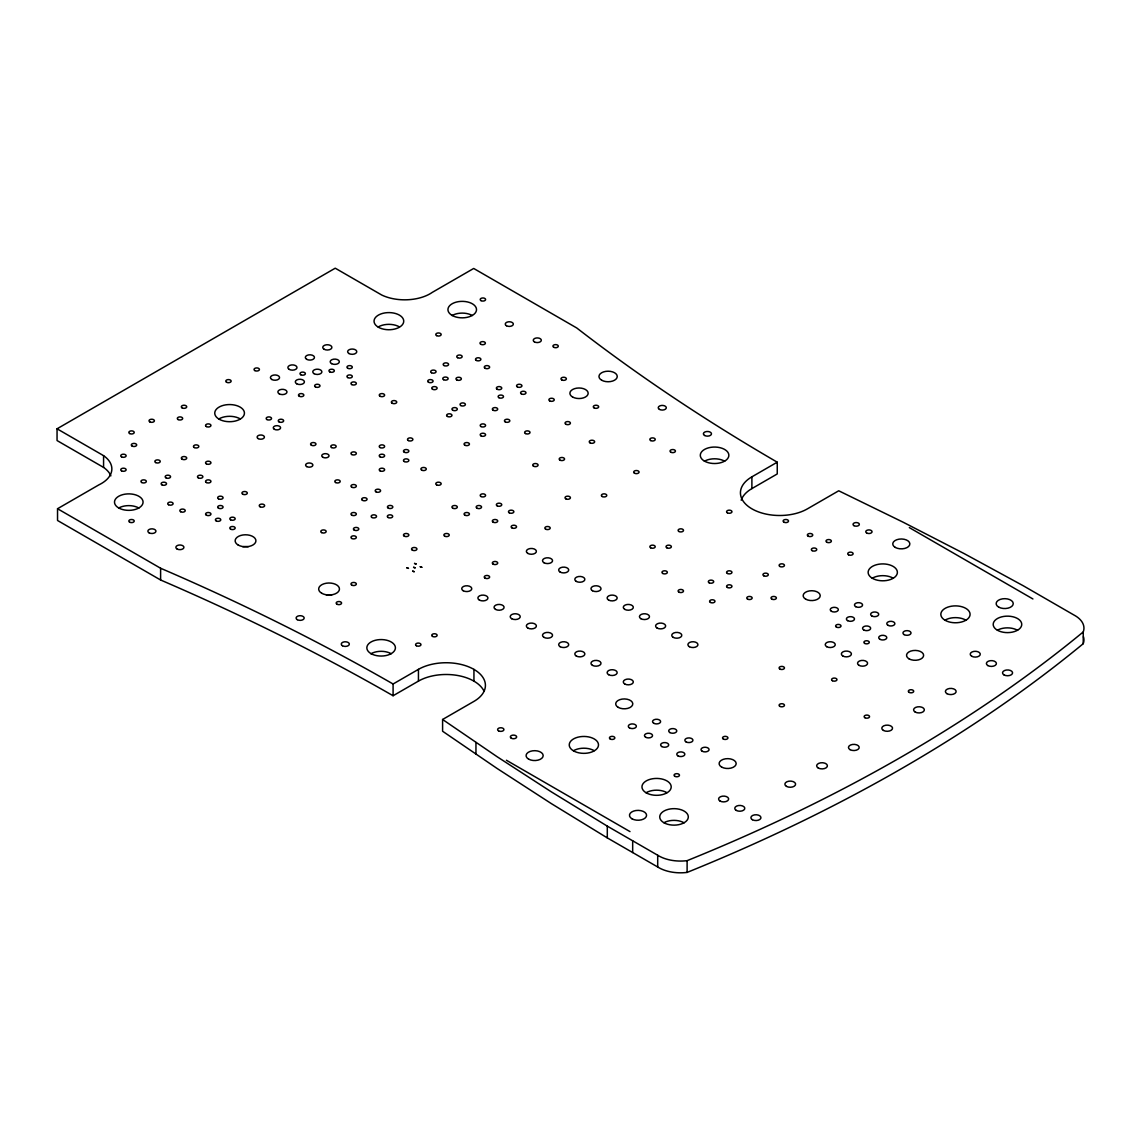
<?xml version="1.0" encoding="UTF-8"?>
<svg xmlns="http://www.w3.org/2000/svg" width="1141" height="1141" viewBox="0 0 1141 1141"><rect width="100%" height="100%" fill="white"/><g stroke="black" fill="none" stroke-linecap="round" stroke-linejoin="round"><path stroke-width="1.5" d="M110.877 475.84A35.913 20.738 0 0 0 103.574 467.411L57.05 440.554L57.05 428.802L335.24 268.192L381.779 295.048A35.913 20.738 0 0 0 432.339 292.338L473.7 268.463L576.761 327.98C640.415 377.243 707.662 421.785 777.249 462.191L777.249 473.943L751.89 488.59A39.236 22.649 0 0 0 741.179 500.2M484.084 691.289A39.179 22.62 0 0 0 473.943 681.148A39.236 22.649 0 0 0 418.447 681.106L393.089 695.739C317.954 652.623 240.152 614.243 160.61 579.999L57.535 520.481L57.535 508.729L98.896 484.854A35.913 20.738 0 0 0 103.574 455.658L57.05 428.802M57.535 508.729L160.61 568.247C240.152 602.491 317.954 640.871 393.089 684.001L418.447 669.353A39.236 22.649 0 0 1 473.943 669.396A39.179 22.62 0 0 1 473.943 701.387L442.594 719.486L442.594 731.238L497.176 768.521L551.403 803.649L607.297 837.893L657.701 866.989A30.864 17.814 0 0 0 687.11 872.409A1613.074 931.298 0 0 0 1083.237 643.695A30.864 17.814 0 0 0 1083.465 636.749M751.89 488.59L751.89 476.838L777.249 462.191M751.89 476.838A39.236 22.649 0 0 0 751.976 508.872A39.179 22.62 0 0 0 807.386 508.872L838.721 490.787L903.301 522.293L964.159 553.599L1023.463 585.875L1073.866 614.97A30.864 17.814 0 0 1 1083.237 631.943A1613.074 931.298 0 0 1 687.11 860.656A30.864 17.814 0 0 1 657.701 855.237L607.297 826.141L551.403 791.897L497.176 756.768L442.594 719.486M909.334 527.613L1032.919 598.968M506.404 760.248L629.989 831.604M1083.237 631.943L1083.237 643.695M687.11 860.656L687.11 872.409M657.701 855.237L657.701 866.989M632.67 840.789L632.67 852.541M607.297 826.141L607.297 837.893M475.954 742.477L475.954 754.23M473.943 669.396L473.943 681.148M418.447 669.353L418.447 681.106M393.089 684.001L393.089 695.739M160.61 568.247L160.61 579.999M103.574 455.658L103.574 467.411M663.919 822.732A14.291 8.244 0 0 0 687.823 819.038A14.291 8.244 0 0 0 670.323 808.94A14.291 8.244 0 0 0 663.919 822.732A14.291 8.244 0 0 1 684.129 822.832M997.377 630.217A14.291 8.244 0 0 0 1021.266 626.523A14.291 8.244 0 0 0 1003.78 616.425A14.291 8.244 0 0 0 997.377 630.217A14.291 8.244 0 0 1 1017.572 630.317M573.538 750.678A14.619 8.443 0 0 1 594.219 750.678M646.234 792.653A14.619 8.443 0 0 1 666.915 792.653M945.105 620.105A14.619 8.443 0 0 1 965.785 620.105M872.409 578.13A14.619 8.443 0 0 1 893.089 578.13M219.086 418.818A14.847 8.572 0 0 1 240.095 418.818M378.384 326.854A14.847 8.572 0 0 1 399.379 326.854M118.678 508.03A14.291 8.244 0 0 1 138.874 508.03M452.121 315.515A14.291 8.244 0 0 1 472.331 315.515M371.025 653.722A14.291 8.244 0 0 1 391.22 653.722M704.482 461.206A14.291 8.244 0 0 1 724.678 461.206M326.369 594.96A10.397 6.005 0 0 1 331.746 594.96M242.833 546.739A10.397 6.005 0 0 1 248.225 546.739M406.938 567.861L408.435 568.375L406.938 567.861M414.568 563.454L416.066 563.968L414.568 563.454M413.613 567.319L415.11 567.819L413.613 567.319M412.657 571.17L414.154 571.67L412.657 571.17M420.287 566.763L421.799 567.262L420.287 566.763M342.443 645.749A4.051 2.339 0 0 0 349.203 644.708A4.051 2.339 0 0 0 344.254 641.841A4.051 2.339 0 0 0 342.443 645.749M297.273 619.677A4.051 2.339 0 0 0 304.048 618.636A4.051 2.339 0 0 0 299.099 615.769A4.051 2.339 0 0 0 297.273 619.677M534.43 341.901A4.051 2.339 0 0 0 541.191 340.859A4.051 2.339 0 0 0 536.241 337.993A4.051 2.339 0 0 0 534.43 341.901M506.433 325.741A4.051 2.339 0 0 0 513.208 324.7A4.051 2.339 0 0 0 508.258 321.833A4.051 2.339 0 0 0 506.433 325.741M601.649 380.21A9.142 5.277 0 0 0 616.939 377.842A9.142 5.277 0 0 0 605.743 371.381A9.142 5.277 0 0 0 601.649 380.21M572.568 396.997A9.142 5.277 0 0 0 587.857 394.629A9.142 5.277 0 0 0 576.661 388.168A9.142 5.277 0 0 0 572.568 396.997M573.538 750.878A14.619 8.443 0 0 0 597.998 747.084A14.619 8.443 0 0 0 580.084 736.744A14.619 8.443 0 0 0 573.538 750.878M646.234 792.838A14.619 8.443 0 0 0 670.708 789.059A14.619 8.443 0 0 0 652.795 778.718A14.619 8.443 0 0 0 646.234 792.838M945.105 620.29A14.619 8.443 0 0 0 969.579 616.511A14.619 8.443 0 0 0 951.665 606.171A14.619 8.443 0 0 0 945.105 620.29M872.409 578.316A14.619 8.443 0 0 0 896.883 574.536A14.619 8.443 0 0 0 878.969 564.196A14.619 8.443 0 0 0 872.409 578.316M659.412 409.391A4.051 2.339 0 0 0 666.173 408.35A4.051 2.339 0 0 0 661.224 405.483A4.051 2.339 0 0 0 659.412 409.391M704.567 435.463A4.051 2.339 0 0 0 711.342 434.421A4.051 2.339 0 0 0 706.379 431.555A4.051 2.339 0 0 0 704.567 435.463M149.043 532.818A4.051 2.339 0 0 0 155.818 531.763A4.051 2.339 0 0 0 150.869 528.911A4.051 2.339 0 0 0 149.043 532.818M177.04 548.978A4.051 2.339 0 0 0 183.801 547.922A4.051 2.339 0 0 0 178.852 545.07A4.051 2.339 0 0 0 177.04 548.978M132.099 446.06A2.696 1.555 0 0 0 136.606 445.361A2.696 1.555 0 0 0 133.312 443.45A2.696 1.555 0 0 0 132.099 446.06M178.082 419.546A2.696 1.555 0 0 0 182.603 418.847A2.696 1.555 0 0 0 179.294 416.95A2.696 1.555 0 0 0 178.082 419.546M336.966 604.188A2.696 1.555 0 0 0 341.487 603.489A2.696 1.555 0 0 0 338.178 601.578A2.696 1.555 0 0 0 336.966 604.188M511.938 527.884A2.696 1.555 0 0 0 516.459 527.185A2.696 1.555 0 0 0 513.15 525.274A2.696 1.555 0 0 0 511.938 527.884M242.705 494.167A2.696 1.555 0 0 0 247.226 493.468A2.696 1.555 0 0 0 243.917 491.557A2.696 1.555 0 0 0 242.705 494.167M565.808 498.831A2.696 1.555 0 0 0 570.329 498.132A2.696 1.555 0 0 0 567.02 496.221A2.696 1.555 0 0 0 565.808 498.831M650.627 547.794A2.696 1.555 0 0 0 655.148 547.095A2.696 1.555 0 0 0 651.839 545.198A2.696 1.555 0 0 0 650.627 547.794M678.895 531.478A2.696 1.555 0 0 0 683.416 530.779A2.696 1.555 0 0 0 680.107 528.868A2.696 1.555 0 0 0 678.895 531.478M710.387 602.419A2.696 1.555 0 0 0 714.894 601.721A2.696 1.555 0 0 0 711.599 599.809A2.696 1.555 0 0 0 710.387 602.419M331.56 447.529A2.696 1.555 0 0 0 336.082 446.83A2.696 1.555 0 0 0 332.773 444.919A2.696 1.555 0 0 0 331.56 447.529M476.296 360.413A2.696 1.555 0 0 0 480.803 359.715A2.696 1.555 0 0 0 477.494 357.803A2.696 1.555 0 0 0 476.296 360.413M443.535 379.682A2.696 1.555 0 0 0 448.056 378.997A2.696 1.555 0 0 0 444.748 377.086A2.696 1.555 0 0 0 443.535 379.682M565.808 424.21A2.696 1.555 0 0 0 570.329 423.511A2.696 1.555 0 0 0 567.02 421.614A2.696 1.555 0 0 0 565.808 424.21M549.662 400.89A2.696 1.555 0 0 0 554.169 400.191A2.696 1.555 0 0 0 550.861 398.295A2.696 1.555 0 0 0 549.662 400.89M561.771 379.91A2.696 1.555 0 0 0 566.293 379.211A2.696 1.555 0 0 0 562.984 377.3A2.696 1.555 0 0 0 561.771 379.91M481.003 300.625A2.696 1.555 0 0 0 485.51 299.926A2.696 1.555 0 0 0 482.201 298.015A2.696 1.555 0 0 0 481.003 300.625M836.41 627.079A2.696 1.555 0 0 0 840.931 626.38A2.696 1.555 0 0 0 837.622 624.469A2.696 1.555 0 0 0 836.41 627.079M864.693 643.41A2.696 1.555 0 0 0 869.2 642.711A2.696 1.555 0 0 0 865.891 640.8A2.696 1.555 0 0 0 864.693 643.41M909.12 692.373A2.696 1.555 0 0 0 913.627 691.674A2.696 1.555 0 0 0 910.318 689.763A2.696 1.555 0 0 0 909.12 692.373M864.935 717.732A2.696 1.555 0 0 0 869.456 717.033A2.696 1.555 0 0 0 866.147 715.122A2.696 1.555 0 0 0 864.935 717.732M723.323 739.011A2.696 1.555 0 0 0 727.844 738.313A2.696 1.555 0 0 0 724.535 736.401A2.696 1.555 0 0 0 723.323 739.011M779.873 706.365A2.696 1.555 0 0 0 784.38 705.666A2.696 1.555 0 0 0 781.086 703.755A2.696 1.555 0 0 0 779.873 706.365M832.374 680.706A2.696 1.555 0 0 0 836.895 680.007A2.696 1.555 0 0 0 833.586 678.111A2.696 1.555 0 0 0 832.374 680.706M610.235 739.011A2.696 1.555 0 0 0 614.757 738.313A2.696 1.555 0 0 0 611.448 736.401A2.696 1.555 0 0 0 610.235 739.011M674.859 776.322A2.696 1.555 0 0 0 679.38 775.623A2.696 1.555 0 0 0 676.071 773.712A2.696 1.555 0 0 0 674.859 776.322M432.525 636.407A2.696 1.555 0 0 0 437.046 635.708A2.696 1.555 0 0 0 433.737 633.797A2.696 1.555 0 0 0 432.525 636.407M416.379 645.735A2.696 1.555 0 0 0 420.886 645.036A2.696 1.555 0 0 0 417.592 643.125A2.696 1.555 0 0 0 416.379 645.735M218.473 498.831A2.696 1.555 0 0 0 222.994 498.132A2.696 1.555 0 0 0 219.685 496.221A2.696 1.555 0 0 0 218.473 498.831M216.177 520.895A2.696 1.555 0 0 0 220.698 520.196A2.696 1.555 0 0 0 217.389 518.299A2.696 1.555 0 0 0 216.177 520.895M380.024 396.227A2.696 1.555 0 0 0 384.546 395.528A2.696 1.555 0 0 0 381.237 393.631A2.696 1.555 0 0 0 380.024 396.227M198.277 477.851A2.696 1.555 0 0 0 202.798 477.152A2.696 1.555 0 0 0 199.49 475.241A2.696 1.555 0 0 0 198.277 477.851M497.148 389.238A2.696 1.555 0 0 0 501.669 388.539A2.696 1.555 0 0 0 498.36 386.628A2.696 1.555 0 0 0 497.148 389.238M432.525 389.238A2.696 1.555 0 0 0 437.046 388.539A2.696 1.555 0 0 0 433.737 386.628A2.696 1.555 0 0 0 432.525 389.238M329.749 371.866A2.696 1.555 0 0 0 334.256 371.167A2.696 1.555 0 0 0 330.961 369.256A2.696 1.555 0 0 0 329.749 371.866M121.545 456.856A2.696 1.555 0 0 0 126.052 456.158A2.696 1.555 0 0 0 122.743 454.246A2.696 1.555 0 0 0 121.545 456.856M662.75 573.452A2.696 1.555 0 0 0 667.257 572.753A2.696 1.555 0 0 0 663.948 570.842A2.696 1.555 0 0 0 662.75 573.452M460.807 405.554A2.696 1.555 0 0 0 465.314 404.855A2.696 1.555 0 0 0 462.019 402.958A2.696 1.555 0 0 0 460.807 405.554M747.555 599.096A2.696 1.555 0 0 0 752.076 598.397A2.696 1.555 0 0 0 748.767 596.486A2.696 1.555 0 0 0 747.555 599.096M678.895 592.108A2.696 1.555 0 0 0 683.416 591.409A2.696 1.555 0 0 0 680.107 589.498A2.696 1.555 0 0 0 678.895 592.108M351.756 384.574A2.696 1.555 0 0 0 356.263 383.875A2.696 1.555 0 0 0 352.968 381.964A2.696 1.555 0 0 0 351.756 384.574M155.632 462.547A2.696 1.555 0 0 0 160.154 461.848A2.696 1.555 0 0 0 156.845 459.937A2.696 1.555 0 0 0 155.632 462.547M456.771 379.91A2.696 1.555 0 0 0 461.278 379.211A2.696 1.555 0 0 0 457.969 377.3A2.696 1.555 0 0 0 456.771 379.91M485.039 368.243A2.696 1.555 0 0 0 489.546 367.559A2.696 1.555 0 0 0 486.251 365.648A2.696 1.555 0 0 0 485.039 368.243M226.546 382.235A2.696 1.555 0 0 0 231.067 381.536A2.696 1.555 0 0 0 227.758 379.639A2.696 1.555 0 0 0 226.546 382.235M206.35 426.549A2.696 1.555 0 0 0 210.871 425.85A2.696 1.555 0 0 0 207.562 423.939A2.696 1.555 0 0 0 206.35 426.549M194.241 447.529A2.696 1.555 0 0 0 198.748 446.83A2.696 1.555 0 0 0 195.453 444.919A2.696 1.555 0 0 0 194.241 447.529M161.922 484.839A2.696 1.555 0 0 0 166.443 484.141A2.696 1.555 0 0 0 163.134 482.229A2.696 1.555 0 0 0 161.922 484.839M206.35 463.859A2.696 1.555 0 0 0 210.871 463.16A2.696 1.555 0 0 0 207.562 461.249A2.696 1.555 0 0 0 206.35 463.859M315.401 386.899A2.696 1.555 0 0 0 319.922 386.2A2.696 1.555 0 0 0 316.613 384.303A2.696 1.555 0 0 0 315.401 386.899M266.937 419.546A2.696 1.555 0 0 0 271.458 418.847A2.696 1.555 0 0 0 268.149 416.95A2.696 1.555 0 0 0 266.937 419.546M165.973 477.851A2.696 1.555 0 0 0 170.48 477.152A2.696 1.555 0 0 0 167.171 475.241A2.696 1.555 0 0 0 165.973 477.851M428.488 382.235A2.696 1.555 0 0 0 433.01 381.536A2.696 1.555 0 0 0 429.701 379.639A2.696 1.555 0 0 0 428.488 382.235M254.828 370.583A2.696 1.555 0 0 0 259.335 369.884A2.696 1.555 0 0 0 256.026 367.973A2.696 1.555 0 0 0 254.828 370.583M299.256 396.227A2.696 1.555 0 0 0 303.763 395.528A2.696 1.555 0 0 0 300.454 393.631A2.696 1.555 0 0 0 299.256 396.227M779.873 669.054A2.696 1.555 0 0 0 784.38 668.355A2.696 1.555 0 0 0 781.086 666.444A2.696 1.555 0 0 0 779.873 669.054M485.039 578.116A2.696 1.555 0 0 0 489.546 577.417A2.696 1.555 0 0 0 486.251 575.506A2.696 1.555 0 0 0 485.039 578.116M771.801 599.096A2.696 1.555 0 0 0 776.308 598.397A2.696 1.555 0 0 0 772.999 596.486A2.696 1.555 0 0 0 771.801 599.096M149.813 421.885A2.696 1.555 0 0 0 154.32 421.186A2.696 1.555 0 0 0 151.026 419.275A2.696 1.555 0 0 0 149.813 421.885M129.618 433.537A2.696 1.555 0 0 0 134.139 432.838A2.696 1.555 0 0 0 130.83 430.927A2.696 1.555 0 0 0 129.618 433.537M335.597 482.515A2.696 1.555 0 0 0 340.118 481.816A2.696 1.555 0 0 0 336.809 479.905A2.696 1.555 0 0 0 335.597 482.515M380.024 456.856A2.696 1.555 0 0 0 384.546 456.158A2.696 1.555 0 0 0 381.237 454.246A2.696 1.555 0 0 0 380.024 456.856M431.483 372.736A2.696 1.555 0 0 0 435.99 372.037A2.696 1.555 0 0 0 432.696 370.126A2.696 1.555 0 0 0 431.483 372.736M443.977 365.519A2.696 1.555 0 0 0 448.499 364.82A2.696 1.555 0 0 0 445.19 362.909A2.696 1.555 0 0 0 443.977 365.519M457.555 357.675A2.696 1.555 0 0 0 462.076 356.976A2.696 1.555 0 0 0 458.768 355.065A2.696 1.555 0 0 0 457.555 357.675M362.467 500.343A2.696 1.555 0 0 0 366.988 499.644A2.696 1.555 0 0 0 363.679 497.733A2.696 1.555 0 0 0 362.467 500.343M375.988 491.842A2.696 1.555 0 0 0 380.509 491.143A2.696 1.555 0 0 0 377.2 489.232A2.696 1.555 0 0 0 375.988 491.842M408.293 440.54A2.696 1.555 0 0 0 412.814 439.841A2.696 1.555 0 0 0 409.505 437.93A2.696 1.555 0 0 0 408.293 440.54M493.112 564.125A2.696 1.555 0 0 0 497.633 563.426A2.696 1.555 0 0 0 494.324 561.515A2.696 1.555 0 0 0 493.112 564.125M480.775 344.268A2.696 1.555 0 0 0 485.296 343.569A2.696 1.555 0 0 0 481.987 341.658A2.696 1.555 0 0 0 480.775 344.268M517.344 386.899A2.696 1.555 0 0 0 521.865 386.2A2.696 1.555 0 0 0 518.556 384.303A2.696 1.555 0 0 0 517.344 386.899M498.902 397.696A2.696 1.555 0 0 0 503.423 396.997A2.696 1.555 0 0 0 500.115 395.1A2.696 1.555 0 0 0 498.902 397.696M493.112 410.218A2.696 1.555 0 0 0 497.633 409.519A2.696 1.555 0 0 0 494.324 407.622A2.696 1.555 0 0 0 493.112 410.218M709.117 582.78A2.696 1.555 0 0 0 713.624 582.081A2.696 1.555 0 0 0 710.315 580.17A2.696 1.555 0 0 0 709.117 582.78M727.373 573.452A2.696 1.555 0 0 0 731.88 572.753A2.696 1.555 0 0 0 728.571 570.842A2.696 1.555 0 0 0 727.373 573.452M848.533 554.797A2.696 1.555 0 0 0 853.04 554.098A2.696 1.555 0 0 0 849.745 552.187A2.696 1.555 0 0 0 848.533 554.797M826.783 542.203A2.696 1.555 0 0 0 831.29 541.504A2.696 1.555 0 0 0 827.995 539.593A2.696 1.555 0 0 0 826.783 542.203M812.15 550.647A2.696 1.555 0 0 0 816.671 549.948A2.696 1.555 0 0 0 813.362 548.037A2.696 1.555 0 0 0 812.15 550.647M388.111 517.486A2.696 1.555 0 0 0 392.618 516.787A2.696 1.555 0 0 0 389.309 514.876A2.696 1.555 0 0 0 388.111 517.486M351.756 538.466A2.696 1.555 0 0 0 356.263 537.768A2.696 1.555 0 0 0 352.968 535.871A2.696 1.555 0 0 0 351.756 538.466M230.596 519.811A2.696 1.555 0 0 0 235.103 519.112A2.696 1.555 0 0 0 231.794 517.215A2.696 1.555 0 0 0 230.596 519.811M182.118 459.195A2.696 1.555 0 0 0 186.639 458.497A2.696 1.555 0 0 0 183.33 456.585A2.696 1.555 0 0 0 182.118 459.195M141.741 482.515A2.696 1.555 0 0 0 146.248 481.816A2.696 1.555 0 0 0 142.939 479.905A2.696 1.555 0 0 0 141.741 482.515M447.386 416.422A2.696 1.555 0 0 0 451.893 415.723A2.696 1.555 0 0 0 448.598 413.826A2.696 1.555 0 0 0 447.386 416.422M481.003 435.876A2.696 1.555 0 0 0 485.51 435.177A2.696 1.555 0 0 0 482.201 433.266A2.696 1.555 0 0 0 481.003 435.876M505.235 421.885A2.696 1.555 0 0 0 509.742 421.186A2.696 1.555 0 0 0 506.447 419.275A2.696 1.555 0 0 0 505.235 421.885M545.612 529.139A2.696 1.555 0 0 0 550.133 528.44A2.696 1.555 0 0 0 546.824 526.543A2.696 1.555 0 0 0 545.612 529.139M602.163 496.506A2.696 1.555 0 0 0 606.684 495.807A2.696 1.555 0 0 0 603.375 493.896A2.696 1.555 0 0 0 602.163 496.506M354.209 530.08A2.696 1.555 0 0 0 358.716 529.381A2.696 1.555 0 0 0 355.407 527.47A2.696 1.555 0 0 0 354.209 530.08M129.618 522.15A2.696 1.555 0 0 0 134.139 521.451A2.696 1.555 0 0 0 130.83 519.54A2.696 1.555 0 0 0 129.618 522.15M590.04 442.865A2.696 1.555 0 0 0 594.561 442.166A2.696 1.555 0 0 0 591.252 440.255A2.696 1.555 0 0 0 590.04 442.865M559.96 460.123A2.696 1.555 0 0 0 564.481 459.424A2.696 1.555 0 0 0 561.172 457.527A2.696 1.555 0 0 0 559.96 460.123M260.034 506.747A2.696 1.555 0 0 0 264.555 506.048A2.696 1.555 0 0 0 261.246 504.137A2.696 1.555 0 0 0 260.034 506.747M351.756 454.532A2.696 1.555 0 0 0 356.263 453.833A2.696 1.555 0 0 0 352.968 451.922A2.696 1.555 0 0 0 351.756 454.532M351.756 487.178A2.696 1.555 0 0 0 356.263 486.48A2.696 1.555 0 0 0 352.968 484.568A2.696 1.555 0 0 0 351.756 487.178M380.024 470.848A2.696 1.555 0 0 0 384.546 470.149A2.696 1.555 0 0 0 381.237 468.238A2.696 1.555 0 0 0 380.024 470.848M206.35 515.147A2.696 1.555 0 0 0 210.871 514.463A2.696 1.555 0 0 0 207.562 512.551A2.696 1.555 0 0 0 206.35 515.147M218.473 508.159A2.696 1.555 0 0 0 222.994 507.46A2.696 1.555 0 0 0 219.685 505.549A2.696 1.555 0 0 0 218.473 508.159M634.467 473.187A2.696 1.555 0 0 0 638.989 472.488A2.696 1.555 0 0 0 635.68 470.577A2.696 1.555 0 0 0 634.467 473.187M670.822 452.193A2.696 1.555 0 0 0 675.344 451.494A2.696 1.555 0 0 0 672.035 449.583A2.696 1.555 0 0 0 670.822 452.193M464.843 445.204A2.696 1.555 0 0 0 469.35 444.505A2.696 1.555 0 0 0 466.056 442.594A2.696 1.555 0 0 0 464.843 445.204M421.685 470.121A2.696 1.555 0 0 0 426.206 469.422A2.696 1.555 0 0 0 422.897 467.51A2.696 1.555 0 0 0 421.685 470.121M436.575 335.611A2.696 1.555 0 0 0 441.082 334.912A2.696 1.555 0 0 0 437.773 333.001A2.696 1.555 0 0 0 436.575 335.611M521.38 393.902A2.696 1.555 0 0 0 525.901 393.203A2.696 1.555 0 0 0 522.592 391.292A2.696 1.555 0 0 0 521.38 393.902M182.118 407.893A2.696 1.555 0 0 0 186.639 407.194A2.696 1.555 0 0 0 183.33 405.283A2.696 1.555 0 0 0 182.118 407.893M121.545 470.848A2.696 1.555 0 0 0 126.052 470.149A2.696 1.555 0 0 0 122.743 468.238A2.696 1.555 0 0 0 121.545 470.848M392.147 403.229A2.696 1.555 0 0 0 396.654 402.531A2.696 1.555 0 0 0 393.345 400.619A2.696 1.555 0 0 0 392.147 403.229M300.782 374.747A2.696 1.555 0 0 0 305.289 374.048A2.696 1.555 0 0 0 301.98 372.137A2.696 1.555 0 0 0 300.782 374.747M347.72 368.243A2.696 1.555 0 0 0 352.227 367.559A2.696 1.555 0 0 0 348.932 365.648A2.696 1.555 0 0 0 347.72 368.243M481.003 426.549A2.696 1.555 0 0 0 485.51 425.85A2.696 1.555 0 0 0 482.201 423.939A2.696 1.555 0 0 0 481.003 426.549M321.577 532.576A2.696 1.555 0 0 0 326.084 531.877A2.696 1.555 0 0 0 322.789 529.966A2.696 1.555 0 0 0 321.577 532.576M206.35 482.515A2.696 1.555 0 0 0 210.871 481.816A2.696 1.555 0 0 0 207.562 479.905A2.696 1.555 0 0 0 206.35 482.515M168.511 504.721A2.696 1.555 0 0 0 173.033 504.022A2.696 1.555 0 0 0 169.724 502.126A2.696 1.555 0 0 0 168.511 504.721M180.635 511.724A2.696 1.555 0 0 0 185.142 511.025A2.696 1.555 0 0 0 181.833 509.114A2.696 1.555 0 0 0 180.635 511.724M230.596 529.139A2.696 1.555 0 0 0 235.103 528.44A2.696 1.555 0 0 0 231.794 526.543A2.696 1.555 0 0 0 230.596 529.139M351.756 515.147A2.696 1.555 0 0 0 356.263 514.463A2.696 1.555 0 0 0 352.968 512.551A2.696 1.555 0 0 0 351.756 515.147M347.72 377.571A2.696 1.555 0 0 0 352.227 376.872A2.696 1.555 0 0 0 348.932 374.975A2.696 1.555 0 0 0 347.72 377.571M279.06 421.885A2.696 1.555 0 0 0 283.567 421.186A2.696 1.555 0 0 0 280.258 419.275A2.696 1.555 0 0 0 279.06 421.885M311.365 445.204A2.696 1.555 0 0 0 315.886 444.505A2.696 1.555 0 0 0 312.577 442.594A2.696 1.555 0 0 0 311.365 445.204M380.024 447.529A2.696 1.555 0 0 0 384.546 446.83A2.696 1.555 0 0 0 381.237 444.919A2.696 1.555 0 0 0 380.024 447.529M404.256 461.52A2.696 1.555 0 0 0 408.778 460.821A2.696 1.555 0 0 0 405.469 458.91A2.696 1.555 0 0 0 404.256 461.52M553.699 347.263A2.696 1.555 0 0 0 558.206 346.564A2.696 1.555 0 0 0 554.911 344.653A2.696 1.555 0 0 0 553.699 347.263M727.373 587.444A2.696 1.555 0 0 0 731.88 586.745A2.696 1.555 0 0 0 728.571 584.834A2.696 1.555 0 0 0 727.373 587.444M727.373 512.822A2.696 1.555 0 0 0 731.88 512.124A2.696 1.555 0 0 0 728.571 510.212A2.696 1.555 0 0 0 727.373 512.822M666.786 547.794A2.696 1.555 0 0 0 671.293 547.095A2.696 1.555 0 0 0 667.998 545.198A2.696 1.555 0 0 0 666.786 547.794M533.503 466.184A2.696 1.555 0 0 0 538.01 465.485A2.696 1.555 0 0 0 534.715 463.574A2.696 1.555 0 0 0 533.503 466.184M481.003 496.506A2.696 1.555 0 0 0 485.51 495.807A2.696 1.555 0 0 0 482.201 493.896A2.696 1.555 0 0 0 481.003 496.506M404.256 452.193A2.696 1.555 0 0 0 408.778 451.494A2.696 1.555 0 0 0 405.469 449.583A2.696 1.555 0 0 0 404.256 452.193M452.72 410.218A2.696 1.555 0 0 0 457.241 409.519A2.696 1.555 0 0 0 453.933 407.622A2.696 1.555 0 0 0 452.72 410.218M452.72 508.159A2.696 1.555 0 0 0 457.241 507.46A2.696 1.555 0 0 0 453.933 505.549A2.696 1.555 0 0 0 452.72 508.159M404.256 536.142A2.696 1.555 0 0 0 408.778 535.443A2.696 1.555 0 0 0 405.469 533.532A2.696 1.555 0 0 0 404.256 536.142M464.843 515.147A2.696 1.555 0 0 0 469.35 514.463A2.696 1.555 0 0 0 466.056 512.551A2.696 1.555 0 0 0 464.843 515.147M476.952 508.159A2.696 1.555 0 0 0 481.473 507.46A2.696 1.555 0 0 0 478.165 505.549A2.696 1.555 0 0 0 476.952 508.159M779.873 566.449A2.696 1.555 0 0 0 784.38 565.751A2.696 1.555 0 0 0 781.086 563.854A2.696 1.555 0 0 0 779.873 566.449M763.714 575.777A2.696 1.555 0 0 0 768.235 575.078A2.696 1.555 0 0 0 764.926 573.181A2.696 1.555 0 0 0 763.714 575.777M594.09 407.893A2.696 1.555 0 0 0 598.597 407.194A2.696 1.555 0 0 0 595.288 405.283A2.696 1.555 0 0 0 594.09 407.893M650.627 440.54A2.696 1.555 0 0 0 655.148 439.841A2.696 1.555 0 0 0 651.839 437.93A2.696 1.555 0 0 0 650.627 440.54M783.91 522.15A2.696 1.555 0 0 0 788.431 521.451A2.696 1.555 0 0 0 785.122 519.54A2.696 1.555 0 0 0 783.91 522.15M808.142 536.142A2.696 1.555 0 0 0 812.663 535.443A2.696 1.555 0 0 0 809.354 533.532A2.696 1.555 0 0 0 808.142 536.142M525.43 433.537A2.696 1.555 0 0 0 529.937 432.838A2.696 1.555 0 0 0 526.629 430.927A2.696 1.555 0 0 0 525.43 433.537M436.575 484.839A2.696 1.555 0 0 0 441.082 484.141A2.696 1.555 0 0 0 437.773 482.229A2.696 1.555 0 0 0 436.575 484.839M412.343 550.133A2.696 1.555 0 0 0 416.85 549.434A2.696 1.555 0 0 0 413.541 547.523A2.696 1.555 0 0 0 412.343 550.133M351.756 585.105A2.696 1.555 0 0 0 356.263 584.406A2.696 1.555 0 0 0 352.968 582.495A2.696 1.555 0 0 0 351.756 585.105M371.952 517.486A2.696 1.555 0 0 0 376.459 516.787A2.696 1.555 0 0 0 373.164 514.876A2.696 1.555 0 0 0 371.952 517.486M388.225 508.087A2.696 1.555 0 0 0 392.746 507.388A2.696 1.555 0 0 0 389.438 505.477A2.696 1.555 0 0 0 388.225 508.087M444.648 536.142A2.696 1.555 0 0 0 449.169 535.443A2.696 1.555 0 0 0 445.86 533.532A2.696 1.555 0 0 0 444.648 536.142M497.148 505.834A2.696 1.555 0 0 0 501.669 505.135A2.696 1.555 0 0 0 498.36 503.224A2.696 1.555 0 0 0 497.148 505.834M493.112 522.15A2.696 1.555 0 0 0 497.633 521.451A2.696 1.555 0 0 0 494.324 519.54A2.696 1.555 0 0 0 493.112 522.15M509.271 512.822A2.696 1.555 0 0 0 513.778 512.124A2.696 1.555 0 0 0 510.483 510.212A2.696 1.555 0 0 0 509.271 512.822M511.268 738.198A3.152 1.811 0 0 0 516.545 737.386A3.152 1.811 0 0 0 512.68 735.161A3.152 1.811 0 0 0 511.268 738.198M498.546 730.853A3.152 1.811 0 0 0 503.823 730.04A3.152 1.811 0 0 0 499.958 727.815A3.152 1.811 0 0 0 498.546 730.853M720.057 801.053A5.035 2.91 0 0 0 728.471 799.755A5.035 2.91 0 0 0 722.31 796.19A5.035 2.91 0 0 0 720.057 801.053M736.216 810.381A5.035 2.91 0 0 0 744.631 809.083A5.035 2.91 0 0 0 738.469 805.532A5.035 2.91 0 0 0 736.216 810.381M752.375 819.709A5.035 2.91 0 0 0 760.776 818.411A5.035 2.91 0 0 0 754.629 814.845A5.035 2.91 0 0 0 752.375 819.709M946.973 693.685A5.377 3.095 0 0 0 955.958 692.287A5.377 3.095 0 0 0 949.383 688.494A5.377 3.095 0 0 0 946.973 693.685M915.182 712.041A5.377 3.095 0 0 0 924.167 710.658A5.377 3.095 0 0 0 917.578 706.85A5.377 3.095 0 0 0 915.182 712.041M883.376 730.397A5.377 3.095 0 0 0 892.362 729.013A5.377 3.095 0 0 0 885.787 725.22A5.377 3.095 0 0 0 883.376 730.397M850.045 749.651A5.377 3.095 0 0 0 859.03 748.254A5.377 3.095 0 0 0 852.455 744.46A5.377 3.095 0 0 0 850.045 749.651M818.24 768.007A5.377 3.095 0 0 0 827.225 766.609A5.377 3.095 0 0 0 820.65 762.816A5.377 3.095 0 0 0 818.24 768.007M786.449 786.363A5.377 3.095 0 0 0 795.42 784.979A5.377 3.095 0 0 0 788.845 781.186A5.377 3.095 0 0 0 786.449 786.363M971.69 656.246A5.035 2.91 0 0 0 980.105 654.948A5.035 2.91 0 0 0 973.943 651.383A5.035 2.91 0 0 0 971.69 656.246M987.849 665.574A5.035 2.91 0 0 0 996.25 664.276A5.035 2.91 0 0 0 990.103 660.71A5.035 2.91 0 0 0 987.849 665.574M1003.994 674.901A5.035 2.91 0 0 0 1012.409 673.604A5.035 2.91 0 0 0 1006.248 670.038A5.035 2.91 0 0 0 1003.994 674.901M279.188 393.816A4.564 2.639 0 0 0 286.833 392.647A4.564 2.639 0 0 0 281.242 389.409A4.564 2.639 0 0 0 279.188 393.816M296.631 383.747A4.564 2.639 0 0 0 304.276 382.563A4.564 2.639 0 0 0 298.685 379.34A4.564 2.639 0 0 0 296.631 383.747M314.089 373.678A4.564 2.639 0 0 0 321.733 372.494A4.564 2.639 0 0 0 316.128 369.27A4.564 2.639 0 0 0 314.089 373.678M331.532 363.608A4.564 2.639 0 0 0 339.177 362.424A4.564 2.639 0 0 0 333.571 359.187A4.564 2.639 0 0 0 331.532 363.608M348.975 353.539A4.564 2.639 0 0 0 356.62 352.355A4.564 2.639 0 0 0 351.029 349.117A4.564 2.639 0 0 0 348.975 353.539M271.758 379.468A4.564 2.639 0 0 0 279.402 378.284A4.564 2.639 0 0 0 273.797 375.047A4.564 2.639 0 0 0 271.758 379.468M289.201 369.384A4.564 2.639 0 0 0 296.845 368.201A4.564 2.639 0 0 0 291.255 364.977A4.564 2.639 0 0 0 289.201 369.384M306.658 359.315A4.564 2.639 0 0 0 314.303 358.131A4.564 2.639 0 0 0 308.698 354.894A4.564 2.639 0 0 0 306.658 359.315M324.101 349.246A4.564 2.639 0 0 0 331.746 348.062A4.564 2.639 0 0 0 326.155 344.824A4.564 2.639 0 0 0 324.101 349.246M219.086 419.189A14.847 8.572 0 0 0 243.932 415.353A14.847 8.572 0 0 0 225.747 404.855A14.847 8.572 0 0 0 219.086 419.189M378.384 327.225A14.847 8.572 0 0 0 403.229 323.388A14.847 8.572 0 0 0 385.03 312.891A14.847 8.572 0 0 0 378.384 327.225M274.339 429.273A3.651 2.111 0 0 0 280.458 428.317A3.651 2.111 0 0 0 275.979 425.736A3.651 2.111 0 0 0 274.339 429.273M258.18 438.6A3.651 2.111 0 0 0 264.298 437.645A3.651 2.111 0 0 0 259.82 435.063A3.651 2.111 0 0 0 258.18 438.6M306.658 466.569A3.651 2.111 0 0 0 312.762 465.628A3.651 2.111 0 0 0 308.284 463.046A3.651 2.111 0 0 0 306.658 466.569M322.803 457.241A3.651 2.111 0 0 0 328.922 456.3A3.651 2.111 0 0 0 324.443 453.719A3.651 2.111 0 0 0 322.803 457.241M859.002 665.346A5.035 2.91 0 0 0 867.417 664.033A5.035 2.91 0 0 0 861.255 660.482A5.035 2.91 0 0 0 859.002 665.346M842.842 656.018A5.035 2.91 0 0 0 851.257 654.706A5.035 2.91 0 0 0 845.096 651.154A5.035 2.91 0 0 0 842.842 656.018M826.697 646.69A5.035 2.91 0 0 0 835.098 645.378A5.035 2.91 0 0 0 828.951 641.827A5.035 2.91 0 0 0 826.697 646.69M118.678 507.945A14.291 8.244 0 0 0 142.582 504.251A14.291 8.244 0 0 0 125.082 494.153A14.291 8.244 0 0 0 118.678 507.945M452.121 315.429A14.291 8.244 0 0 0 476.025 311.735A14.291 8.244 0 0 0 458.525 301.638A14.291 8.244 0 0 0 452.121 315.429M371.025 653.636A14.291 8.244 0 0 0 394.929 649.942A14.291 8.244 0 0 0 377.429 639.844A14.291 8.244 0 0 0 371.025 653.636M704.482 461.121A14.291 8.244 0 0 0 728.372 457.427A14.291 8.244 0 0 0 710.886 447.329A14.291 8.244 0 0 0 704.482 461.121M629.475 727.901A4.051 2.339 0 0 0 636.25 726.846A4.051 2.339 0 0 0 631.301 723.993A4.051 2.339 0 0 0 629.475 727.901M653.707 723.237A4.051 2.339 0 0 0 660.482 722.182A4.051 2.339 0 0 0 655.533 719.329A4.051 2.339 0 0 0 653.707 723.237M645.635 737.229A4.051 2.339 0 0 0 652.41 736.173A4.051 2.339 0 0 0 647.446 733.321A4.051 2.339 0 0 0 645.635 737.229M669.867 732.565A4.051 2.339 0 0 0 676.642 731.509A4.051 2.339 0 0 0 671.678 728.657A4.051 2.339 0 0 0 669.867 732.565M661.794 746.556A4.051 2.339 0 0 0 668.569 745.501A4.051 2.339 0 0 0 663.606 742.648A4.051 2.339 0 0 0 661.794 746.556M686.026 741.892A4.051 2.339 0 0 0 692.801 740.837A4.051 2.339 0 0 0 687.838 737.985A4.051 2.339 0 0 0 686.026 741.892M677.954 755.884A4.051 2.339 0 0 0 684.714 754.829A4.051 2.339 0 0 0 679.765 751.976A4.051 2.339 0 0 0 677.954 755.884M702.186 751.22A4.051 2.339 0 0 0 708.946 750.165A4.051 2.339 0 0 0 703.997 747.312A4.051 2.339 0 0 0 702.186 751.22M528.583 759.107A8.543 4.935 0 0 0 542.888 756.882A8.543 4.935 0 0 0 532.419 750.849A8.543 4.935 0 0 0 528.583 759.107M631.986 818.796A8.543 4.935 0 0 0 646.277 816.585A8.543 4.935 0 0 0 635.808 810.538A8.543 4.935 0 0 0 631.986 818.796M618.208 707.363A8.543 4.935 0 0 0 632.499 705.152A8.543 4.935 0 0 0 622.03 699.105A8.543 4.935 0 0 0 618.208 707.363M721.597 767.052A8.543 4.935 0 0 0 735.888 764.841A8.543 4.935 0 0 0 725.434 758.808A8.543 4.935 0 0 0 721.597 767.052M904.128 634.624A4.051 2.339 0 0 0 910.889 633.583A4.051 2.339 0 0 0 905.94 630.716A4.051 2.339 0 0 0 904.128 634.624M879.882 639.288A4.051 2.339 0 0 0 886.657 638.247A4.051 2.339 0 0 0 881.708 635.38A4.051 2.339 0 0 0 879.882 639.288M887.969 625.297A4.051 2.339 0 0 0 894.744 624.255A4.051 2.339 0 0 0 889.78 621.389A4.051 2.339 0 0 0 887.969 625.297M863.737 629.96A4.051 2.339 0 0 0 870.512 628.919A4.051 2.339 0 0 0 865.548 626.052A4.051 2.339 0 0 0 863.737 629.96M871.81 615.969A4.051 2.339 0 0 0 878.584 614.928A4.051 2.339 0 0 0 873.621 612.061A4.051 2.339 0 0 0 871.81 615.969M847.578 620.633A4.051 2.339 0 0 0 854.352 619.592A4.051 2.339 0 0 0 849.389 616.725A4.051 2.339 0 0 0 847.578 620.633M855.65 606.641A4.051 2.339 0 0 0 862.425 605.6A4.051 2.339 0 0 0 857.476 602.733A4.051 2.339 0 0 0 855.65 606.641M831.418 611.305A4.051 2.339 0 0 0 838.193 610.264A4.051 2.339 0 0 0 833.244 607.397A4.051 2.339 0 0 0 831.418 611.305M998.66 607.098A8.543 4.935 0 0 0 1012.951 604.887A8.543 4.935 0 0 0 1002.483 598.84A8.543 4.935 0 0 0 998.66 607.098M895.257 547.409A8.543 4.935 0 0 0 909.562 545.184A8.543 4.935 0 0 0 899.094 539.151A8.543 4.935 0 0 0 895.257 547.409M909.035 658.842A8.543 4.935 0 0 0 923.34 656.631A8.543 4.935 0 0 0 912.871 650.584A8.543 4.935 0 0 0 909.035 658.842M805.646 599.139A8.543 4.935 0 0 0 819.937 596.928A8.543 4.935 0 0 0 809.468 590.895A8.543 4.935 0 0 0 805.646 599.139M853.967 525.659A3.152 1.811 0 0 0 859.244 524.846A3.152 1.811 0 0 0 855.379 522.621A3.152 1.811 0 0 0 853.967 525.659M866.689 533.004A3.152 1.811 0 0 0 871.952 532.191A3.152 1.811 0 0 0 868.101 529.966A3.152 1.811 0 0 0 866.689 533.004M321.705 593.249A10.397 6.005 0 0 0 339.105 590.553A10.397 6.005 0 0 0 326.369 583.208A10.397 6.005 0 0 0 321.705 593.249M238.184 545.027A10.397 6.005 0 0 0 255.57 542.332A10.397 6.005 0 0 0 242.833 534.986A10.397 6.005 0 0 0 238.184 545.027M527.812 553.414A5.035 2.91 0 0 0 536.227 552.116A5.035 2.91 0 0 0 530.066 548.55A5.035 2.91 0 0 0 527.812 553.414M543.972 562.741A5.035 2.91 0 0 0 552.387 561.443A5.035 2.91 0 0 0 546.225 557.878A5.035 2.91 0 0 0 543.972 562.741M560.131 572.069A5.035 2.91 0 0 0 568.546 570.771A5.035 2.91 0 0 0 562.385 567.205A5.035 2.91 0 0 0 560.131 572.069M576.276 581.397A5.035 2.91 0 0 0 584.691 580.099A5.035 2.91 0 0 0 578.53 576.533A5.035 2.91 0 0 0 576.276 581.397M592.436 590.724A5.035 2.91 0 0 0 600.851 589.426A5.035 2.91 0 0 0 594.689 585.861A5.035 2.91 0 0 0 592.436 590.724M608.595 600.052A5.035 2.91 0 0 0 617.01 598.754A5.035 2.91 0 0 0 610.849 595.188A5.035 2.91 0 0 0 608.595 600.052M624.755 609.38A5.035 2.91 0 0 0 633.155 608.082A5.035 2.91 0 0 0 627.008 604.516A5.035 2.91 0 0 0 624.755 609.38M640.9 618.707A5.035 2.91 0 0 0 649.315 617.409A5.035 2.91 0 0 0 643.153 613.844A5.035 2.91 0 0 0 640.9 618.707M657.059 628.035A5.035 2.91 0 0 0 665.474 626.737A5.035 2.91 0 0 0 659.313 623.171A5.035 2.91 0 0 0 657.059 628.035M673.219 637.363A5.035 2.91 0 0 0 681.633 636.05A5.035 2.91 0 0 0 675.472 632.499A5.035 2.91 0 0 0 673.219 637.363M689.364 646.69A5.035 2.91 0 0 0 697.779 645.378A5.035 2.91 0 0 0 691.617 641.827A5.035 2.91 0 0 0 689.364 646.69M463.189 590.724A5.035 2.91 0 0 0 471.604 589.426A5.035 2.91 0 0 0 465.442 585.861A5.035 2.91 0 0 0 463.189 590.724M479.348 600.052A5.035 2.91 0 0 0 487.763 598.754A5.035 2.91 0 0 0 481.602 595.188A5.035 2.91 0 0 0 479.348 600.052M495.508 609.38A5.035 2.91 0 0 0 503.923 608.082A5.035 2.91 0 0 0 497.761 604.516A5.035 2.91 0 0 0 495.508 609.38M511.667 618.707A5.035 2.91 0 0 0 520.068 617.409A5.035 2.91 0 0 0 513.921 613.844A5.035 2.91 0 0 0 511.667 618.707M527.812 628.035A5.035 2.91 0 0 0 536.227 626.737A5.035 2.91 0 0 0 530.066 623.171A5.035 2.91 0 0 0 527.812 628.035M543.972 637.363A5.035 2.91 0 0 0 552.387 636.05A5.035 2.91 0 0 0 546.225 632.499A5.035 2.91 0 0 0 543.972 637.363M560.131 646.69A5.035 2.91 0 0 0 568.546 645.378A5.035 2.91 0 0 0 562.385 641.827A5.035 2.91 0 0 0 560.131 646.69M576.276 656.018A5.035 2.91 0 0 0 584.691 654.706A5.035 2.91 0 0 0 578.53 651.154A5.035 2.91 0 0 0 576.276 656.018M592.436 665.346A5.035 2.91 0 0 0 600.851 664.033A5.035 2.91 0 0 0 594.689 660.482A5.035 2.91 0 0 0 592.436 665.346M608.595 674.673A5.035 2.91 0 0 0 617.01 673.361A5.035 2.91 0 0 0 610.849 669.81A5.035 2.91 0 0 0 608.595 674.673M624.755 684.001A5.035 2.91 0 0 0 633.155 682.689A5.035 2.91 0 0 0 627.008 679.137A5.035 2.91 0 0 0 624.755 684.001"/></g></svg>
